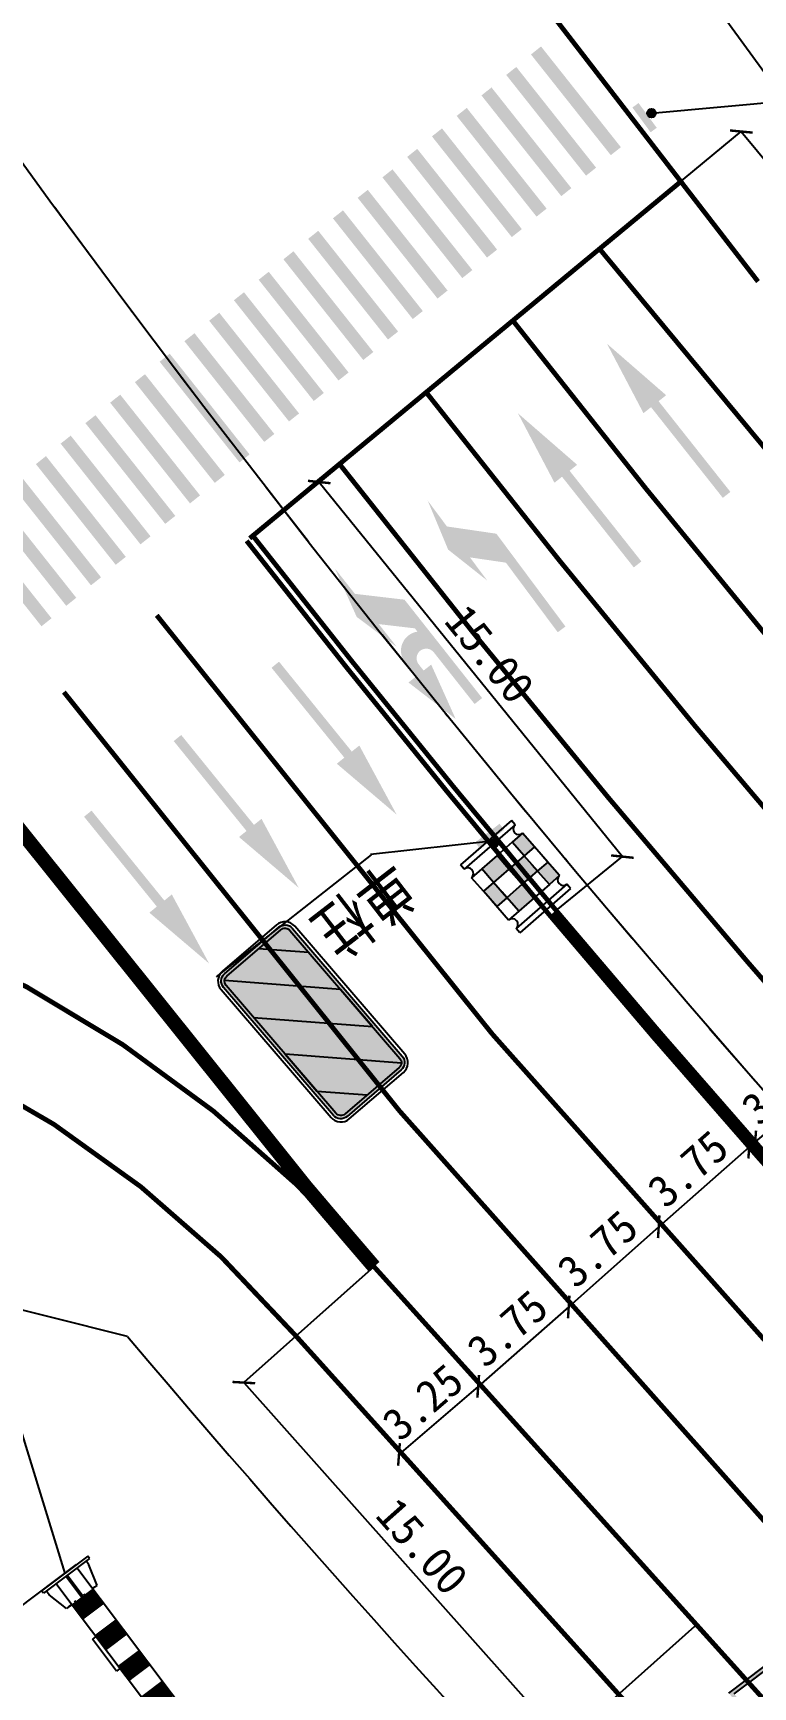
# Model space of a CAD drawing. Header units: millimetres. Extents: x 7233 to 195995, y 19522 to 226352.
# Drawn here: x 10263.9 to 10286.3, y 22365.1 to 22416.6 of the extents above; entities that cross this region are included whole.
import ezdxf

# ---------------------------------------------------------------- set-up
doc = ezdxf.new("R2010")
doc.units = ezdxf.units.MM
for name, pattern in [('ACAD_ISO10W100', [18, 12, -3, 0, -3]), ('JTSS01', [6, 2, -4]), ('JTSS02', [2, 1, -1])]:
    doc.linetypes.add(name, pattern=pattern)
for name, color, linetype in [('@-交通信号', 7, 'Continuous'), ('@-交通标志', 7, 'Continuous'), ('@-设计标注', 7, 'Continuous'), ('@-道路红线', 1, 'Continuous'), ('@-道路边线', 7, 'Continuous'), ('@-隔离栏', 7, 'Continuous'), ('AXIS', 2, 'Continuous'), ('交通标志', 7, 'Continuous')]:
    doc.layers.add(name, color=color, linetype=linetype)
doc.layers.add('@-道路标线', color=255, linetype='Continuous', lineweight=0)
doc.styles.add('--黑体', font='simhei.ttf')
doc.styles.add('黑体', font='simhei.ttf')
doc.linetypes.add('FENCELINE1', pattern='A,6.349999999999998,-2.54,[133,ltypeshp.shx,S=2.54,R=0,X=-2.54,Y=0],-2.54,25.4', length=36.83)
doc.dimstyles.new('标志标注', dxfattribs={"dimtxt": 1, "dimasz": 0.5, "dimexe": 0, "dimexo": 0, "dimgap": 0.25, "dimtad": 1, "dimzin": 0, "dimdsep": 46, "dimtxsty": '--黑体', "dimblk": 'ARCHTICK', "dimcen": 0.09, "dimadec": 0, "dimazin": 0, "dimtfac": 1, "dimtix": 1, "dimtmove": 2, "dimatfit": 0, "dimfxl": 1, "dimtolj": 1, "dimtzin": 0, "dimarcsym": 0})

# ---------------------------------------------------------------- blocks, each defined once
blk = doc.blocks.new('*U3')
at = {"layer": '@-道路边线'}
h = blk.add_hatch(color=256, dxfattribs=at)
h.dxf.hatch_style = 1
h.paths.add_polyline_path([(0.8876217063006351, 0.01472492572509015), (0.9722690340110915, 4.013829179161655), (0.572358608667068, 4.022293911931115), (0.4877112809594142, 0.02318965849223151)])
blk = doc.blocks.new('*U4')
at = {"layer": '@-道路标线', "color": 0, "linetype": 'ByBlock', "lineweight": -2, "transparency": 16777216}
for p, rotation in [((10281.4832230919, 22412.43878282722, 3.54891667e-08), 39.60928251174018), ((10280.71281312855, 22411.80123401469, 3.54891667e-08), 39.60928251174019), ((10279.94240316519, 22411.16368520215, 3.54891667e-08), 39.60928251174019), ((10279.17199320184, 22410.52613638961, 3.54891667e-08), 39.60928251174018), ((10278.40158323849, 22409.88858757708, 3.54891667e-08), 39.60928251174018), ((10277.63117327513, 22409.25103876454, 3.54891667e-08), 39.60928251174019), ((10276.86076331178, 22408.613489952, 3.54891667e-08), 39.60928251174019), ((10276.09035334843, 22407.97594113947, 3.54891667e-08), 39.60928251174018), ((10275.31994338507, 22407.33839232693, 3.54891667e-08), 39.60928251174018), ((10274.54953342172, 22406.7008435144, 3.54891667e-08), 39.60928251174019), ((10273.77912345837, 22406.06329470186, 3.54891667e-08), 39.60928251174018), ((10273.00871349501, 22405.42574588933, 3.54891667e-08), 39.60928251174018), ((10272.23830353166, 22404.78819707679, 3.54891667e-08), 39.60928251174018), ((10271.46789356831, 22404.15064826425, 3.54891667e-08), 39.60928251174018), ((10270.69748360495, 22403.51309945172, 3.54891667e-08), 39.60928251174018), ((10269.9270736416, 22402.87555063918, 3.54891667e-08), 39.60928251174018), ((10269.15666367825, 22402.23800182664, 3.54891667e-08), 39.60928251174018), ((10268.38625371489, 22401.60045301411, 3.54891667e-08), 39.60928251174018), ((10267.61584375154, 22400.96290420157, 3.54891667e-08), 39.60928251174018), ((10266.84543378819, 22400.32535538904, 3.54891667e-08), 39.60928251174018), ((10266.07502382483, 22399.6878065765, 3.54891667e-08), 39.60928251174018), ((10265.30461386148, 22399.05025776397, 3.54891667e-08), 39.60928251174018), ((10264.53420389813, 22398.41270895143, 3.54891667e-08), 39.60928251174018), ((10263.76379393477, 22397.7751601389, 3.54891667e-08), 39.60928251174018)]:
    blk.add_blockref('*U3', p, dxfattribs=dict(at, rotation=rotation))
blk = doc.blocks.new('A$C348E0356')
at = {"layer": '交通标志', "lineweight": 15}
h = blk.add_hatch(color=1, dxfattribs=at)
h.paths.add_polyline_path([(3.003229652764275, 1.581825583154568), (2.699315253586973, 2.053429645515278), (2.345612207427619, 1.825493846656171), (2.649526606546714, 1.35388978429546)])
h.paths.add_polyline_path([(1.699794109328649, 2.827652479812969), (2.00370850827312, 2.356048417277634), (2.357411554490681, 2.58398421613674), (2.053497155546209, 3.055588278657522)])
h.paths.add_polyline_path([(2.00370850827312, 2.356048417277634), (1.473153939063194, 2.014144718996249), (1.815057638159487, 1.483590148374786), (2.345612207427619, 1.825493846656171), (2.212649657740256, 2.031820624353712)])
h.paths.add_polyline_path([(2.11897203727858, 1.011986086014075), (1.815057638159487, 1.483590148374786), (1.284503068891353, 1.141686450093402), (1.588417468068655, 0.6700823877326914)])
h.paths.add_polyline_path([(1.169239540060515, 2.485748781531583), (0.6386849708505907, 2.143845083250199), (0.9425993697950616, 1.672241020714864), (1.473153939063194, 2.014144718996249)])
h.paths.add_polyline_path([(0.9425993697950616, 1.672241020714864), (0.5888963236357087, 1.444305221855755), (0.9308000227320008, 0.9137506512342952), (1.284503068891353, 1.141686450093402), (1.151540519262198, 1.348013227790942)])
at = {"layer": '交通标志', "lineweight": 25}
for p, q in [((1.768577406415715, 3.497717086982446), (6.21755607426e-05, 2.358038092701462)), ((1.863550656125879, 3.350340817545656), (0.0950354252709076, 2.210661823264671)), ((1.863550656125879, 3.350340817545656), (1.768577406415715, 3.497717086982446)), ((1.699794109328649, 2.827652479812969), (1.169239540060515, 2.485748781531583)), ((2.053497155546209, 3.055588278657522), (1.699794109328649, 2.827652479812969)), ((2.00370850827312, 2.356048417277634), (1.699794109328649, 2.827652479812969)), ((2.357411554490681, 2.58398421613674), (2.00370850827312, 2.356048417277634)), ((2.357411554490681, 2.58398421613674), (2.053497155546209, 3.055588278657522)), ((2.699315253586973, 2.053429645515278), (2.357411554490681, 2.58398421613674)), ((0.0950354252709076, 2.210661823264671), (6.21755607426e-05, 2.358038092701462)), ((0.6386849708505907, 2.143845083250199), (0.2849819246330298, 1.91590928439109)), ((1.169239540060515, 2.485748781531583), (0.6386849708505907, 2.143845083250199)), ((0.9425993697950616, 1.672241020714864), (0.6386849708505907, 2.143845083250199)), ((1.473153939063194, 2.014144718996249), (1.169239540060515, 2.485748781531583)), ((2.00370850827312, 2.356048417277634), (1.473153939063194, 2.014144718996249)), ((2.345612207427619, 1.825493846656171), (2.00370850827312, 2.356048417277634)), ((3.003229652764275, 1.581825583154568), (2.566352703957818, 2.259756423212819)), ((0.5888963236357087, 1.444305221855755), (0.2849819246330298, 1.91590928439109)), ((0.9425993697950616, 1.672241020714864), (0.5888963236357087, 1.444305221855755)), ((1.473153939063194, 2.014144718996249), (0.9425993697950616, 1.672241020714864)), ((1.284503068891353, 1.141686450093402), (0.9425993697950616, 1.672241020714864)), ((1.815057638159487, 1.483590148374786), (1.473153939063194, 2.014144718996249)), ((2.11897203727858, 1.011986086014075), (1.68209508853033, 1.689916926072328)), ((2.345612207427619, 1.825493846656171), (1.815057638159487, 1.483590148374786)), ((2.649526606546714, 1.35388978429546), (2.212649657740256, 2.031820624353712)), ((2.699315253586973, 2.053429645515278), (2.345612207427619, 1.825493846656171)), ((3.003229652764275, 1.581825583154568), (2.649526606546714, 1.35388978429546)), ((0.9308000227320008, 0.9137506512342952), (0.5888963236357087, 1.444305221855755)), ((1.234714421851094, 0.442146588873584), (0.7978374730446376, 1.120077428931835)), ((1.284503068891353, 1.141686450093402), (0.9308000227320008, 0.9137506512342952)), ((1.588417468068655, 0.6700823877326914), (1.151540519262198, 1.348013227790942)), ((1.815057638159487, 1.483590148374786), (1.284503068891353, 1.141686450093402)), ((3.193176151951773, 1.287073044106364), (1.424660921038593, 0.1473940498253796)), ((3.288149401603732, 1.139696774669572), (1.519634170748758, 1.7780388589e-05)), ((2.649526606546714, 1.35388978429546), (2.11897203727858, 1.011986086014075)), ((3.288149401603732, 1.139696774669572), (3.193176151951773, 1.287073044106364)), ((1.588417468068655, 0.6700823877326914), (1.234714421851094, 0.442146588873584)), ((2.11897203727858, 1.011986086014075), (1.588417468068655, 0.6700823877326914)), ((1.519634170748758, 1.7780388589e-05), (1.424660921038593, 0.1473940498253796))]:
    blk.add_line(p, q, dxfattribs=at)
for centre, major_axis, ratio, start_param, end_param in [((1.958523905836044, 3.202964548094313), (0.0132628393479032, 0.1748249984116091), 0.9999999976595978, 0.648165981041317, 3.789758634631108), ((0.1900086749810725, 2.06328555382788), (-0.1748249984686601, 0.0132628393522313), 0.999999997006934, 2.218962305269292, 5.360554958859085), ((3.098202902416232, 1.434449313717776), (-0.1748249984686601, 0.0132628393522313), 0.999999997006934, -0.9226303483204992, 2.218962305269292), ((1.329687671561259, 0.2947703194367932), (0.0132628393608787, 0.1748249985826468), 0.9999999959073038, 3.789758633994535, 6.931351287584327)]:
    blk.add_ellipse(centre, major_axis=major_axis, ratio=ratio, start_param=start_param, end_param=end_param, dxfattribs=at)
blk = doc.blocks.new('A$C3C0A0687')
at = {"layer": '交通标志', "linetype": 'ByBlock', "lineweight": -3}
for points in [[(0.2649107784296911, 0.5038333508418873, 1), (-2.7183474567e-06, 0.5038333508418873, 1)], [(0.51630682812538, 0.9557776210713198), (0.2803620946360752, 0.9608847109484486), (0.259674049098976, 0.0051084273000015), (0.4956187825882809, 1.3374228729e-06)]]:
    blk.add_hatch(color=14, dxfattribs=at).paths.add_polyline_path(points)
at = {"layer": '交通标志', "color": 14}
blk.add_circle((0.1324540300411172, 0.5038333508418873), 0.1324567483885739, dxfattribs=at)
blk = doc.blocks.new('A$C59555438')
at = {"layer": '交通标志'}
h = blk.add_hatch(color=1, dxfattribs=at)
edge = h.paths.add_edge_path(flags=16)
edge.add_arc((0.3505040291111072, -0.2000641846525468), 0.2015999999999083, 105.28331680243821, 195.2833168024382, ccw=False)
edge.add_line((0.2973638451967417, -0.0055939276630852), (5.360870505988714, 1.378040152772654))
edge.add_arc((5.414010689903078, 1.183569895783192), 0.2015999999999011, 15.283316802438208, 105.28331680244241, ccw=False)
edge.add_line((5.608480946892087, 1.236710079697104), (6.193512939698848, -0.9042558261298836))
edge.add_arc((5.999042682709839, -0.957396010043567), 0.2015999999998938, -74.71668319756589, 15.283316802438208, ccw=False)
edge.add_line((6.052182866622387, -1.151866267033027), (0.9886762058304157, -2.535500347468768))
edge.add_arc((0.9355360219160502, -2.34103009047908), 0.2015999999999011, 195.2833168024382, 285.2833168024382, ccw=False)
edge.add_line((0.7410657649270433, -2.394170274392763), (0.1560337721202814, -0.2532043685657754))
edge = h.paths.add_edge_path()
edge.add_arc((0.3503419572534767, -0.1999667472398414), 0.302399999999848, 105.28331680243821, 195.2833168024382, ccw=False)
edge.add_line((0.2706316813819285, 0.0917386382445784), (5.334390413281653, 1.475441598648558))
edge.add_arc((5.414100689153202, 1.18373621316391), 0.302399999999848, 15.283316802436786, 105.28331680243821, ccw=False)
edge.add_line((5.705806074638529, 1.263446489034095), (6.290910140045524, -0.8777831715638058))
edge.add_arc((5.999204754560196, -0.9574934474339896), 0.302399999999848, -74.71668319756168, 15.283316802438208, ccw=False)
edge.add_line((6.078915030429924, -1.249198832918409), (1.015156298530199, -2.632901793322389))
edge.add_arc((0.9354460226604712, -2.341196407837741), 0.3023999999998553, 195.2833168024382, 285.2833168024382, ccw=False)
edge.add_line((0.6437406371751422, -2.420906683708153), (0.05863657176814741, -0.2796770231102528))
at = {"layer": '交通标志', "true_color": 0xffffff}
for points in [[(4.094864884389901, 1.032096394553322), (2.634389005716448, 0.6330124523843624), (0.8356233380946132, -2.516130106418776, 0.1988785713200205), (0.9886762059159082, -2.535500347433525), (2.254681827422053, -2.189556589226748)], [(5.953990501893696, -0.0277065441587435), (5.608480946977579, 1.236710079732119, 0.1989461638801886), (5.513923373892131, 1.358669911795209), (3.715157706097762, -1.79047264705725), (5.175633584771319, -1.391388704888339)], [(1.17391312721698, 0.2339285102629444), (0.2973638452822342, -0.0055939276273875, 0.4142135623730847), (0.1560337722057739, -0.2532043685307599), (0.3955562100963739, -1.12975365046673)]]:
    blk.add_hatch(color=7, dxfattribs=at).paths.add_polyline_path(points)
at = {"layer": '交通标志'}
for points in [[(2.254681827422053, -2.189556589226748), (3.715157706097762, -1.790472647057248), (5.513923373892131, 1.358669911795209, 0.19887857131623), (5.360870506072387, 1.378040152808353), (4.094864884389901, 1.032096394553322)], [(0.3955562100963739, -1.12975365046673), (0.7410657650125358, -2.394170274357747, 0.198946163876398), (0.8356233380946132, -2.516130106418776), (2.634389005716446, 0.6330124523843621), (1.17391312721698, 0.2339285102629444)], [(5.175633584771317, -1.391388704888339), (6.052182866707878, -1.151866266997557, 0.4142135623731015), (6.193512939784341, -0.904255826094868), (5.953990501893699, -0.0277065441587444)]]:
    blk.add_hatch(color=1, dxfattribs=at).paths.add_polyline_path(points)
at = {"layer": '交通标志', "color": 1}
for points in [[(0.5464096677369527, -2.447644689311118, 0.414213562373091), (1.041630549543697, -2.730304835463357), (6.10565303610565, -1.346529802489839, 0.414213562373091), (6.388313182256754, -0.8513089206835502), (5.803137044251343, 1.290184494685945, 0.414213562373091), (5.307916162444597, 1.572844640838184), (0.2438936758826458, 0.1890696078644396, 0.414213562373091), (-0.038766470268456, -0.3061512739420777), (0.5464096677369527, -2.447644689311118)], [(0.0586365718536399, -0.2796770230750099, -0.4142135623730951), (0.270631681467421, 0.09173863827959401), (5.334390413368963, 1.475441598683801, -0.414213562373091), (5.705806074722204, 1.263446489069564), (6.290910140131018, -0.87778317152879, -0.414213562373091), (6.078915030515418, -1.249198832883166), (1.015156298615693, -2.632901793286919, -0.414213562373091), (0.6437406372606347, -2.420906683673138), (0.0586365718536399, -0.2796770230750099)], [(0.1560337722057739, -0.2532043685307599, -0.4142135623730847), (0.2973638452822342, -0.0055939276273875), (5.360870506072387, 1.378040152808353, -0.4142135623731015), (5.608480946977579, 1.236710079732119), (6.193512939784341, -0.904255826094868, -0.4142135623731015), (6.052182866707878, -1.151866266997557), (0.9886762059159082, -2.535500347433525, -0.4142135623731015), (0.7410657650125358, -2.394170274357747), (0.1560337722057739, -0.2532043685307599)]]:
    blk.add_lwpolyline(points, format="xyb", dxfattribs=at)
for points in [[(2.254681827422245, -2.189556589226413), (4.094864884389608, 1.032096394552809)], [(5.513923373891883, 1.358669911794777), (3.71515770609767, -1.790472647057413)], [(2.634389005716001, 0.6330124523835821), (0.8356233380945923, -2.516130106418812)], [(1.173913127217019, 0.2339285102630129), (0.3955562100964016, -1.129753650466682)], [(5.175633584771276, -1.391388704888413), (5.953990501893713, -0.0277065441587183)]]:
    blk.add_lwpolyline(points, dxfattribs=at)
at = {"layer": '交通标志', "color": 7}
for points in [[(4.094864884389608, 1.032096394552809), (2.634389005716001, 0.6330124523835821)], [(3.71515770609767, -1.790472647057413), (5.175633584771276, -1.391388704888413)]]:
    blk.add_lwpolyline(points, dxfattribs=at)
at = {"layer": '交通标志', "color": 1, "lineweight": 0}
for centre, radius, start, end in [((0.3503419573371502, -0.1999667472043711), 0.302399999999848, 105.2833168024516, 195.2833168019546), ((5.999204754645687, -0.9574934473989742), 0.3023999999998538, 285.2833168024517, 15.28331680195462), ((0.935446022745964, -2.341196407802725), 0.3023999999998538, 195.2833168019546, 285.2833168024517)]:
    blk.add_arc(centre, radius, start, end, dxfattribs=at)
blk = doc.blocks.new('A$C00990124')
at = {"layer": '@-交通标志'}
blk.add_line((4.03863356891088, 8.375682107638568), (7.842989163240419, 9.514135432895273), dxfattribs=at)
at = {"layer": '@-交通标志', "color": 0, "lineweight": -3}
blk.add_line((4.058251671376638, 8.35589451668784), (-1.7789425328e-06, 3.746898548211901), dxfattribs=at)
at = {"layer": '@-交通标志', "lineweight": 0, "ltscale": 0.5, "rotation": 18.7745132221656}
blk.add_blockref('A$C348E0356', (7.610208364087156, 6.313692850992083), dxfattribs=at)
at = {"layer": '@-交通标志', "rotation": 139.089048828602}
blk.add_blockref('A$C3C0A0687', (8.190717954887077, 9.704387176316233), dxfattribs=at)
at = {"layer": '@-交通标志', "color": 0, "lineweight": -3, "rotation": 305.8141268137496}
blk.add_blockref('A$C59555438', (1.830900762579403, 5.826271494384855), dxfattribs=at)
at = {"layer": '@-交通标志', "color": 0, "lineweight": -3, "style": '黑体', "width": 0.8}
blk.add_text('单柱', height=1.5, rotation=228.1137237925515, dxfattribs=at).set_placement((4.715823206817731, 8.34912640415132))
blk = doc.blocks.new('_ArchTick')
at = {"color": 0, "linetype": 'ByBlock', "const_width": 0.15}
blk.add_lwpolyline([(-0.5, -0.5), (0.5, 0.5)], dxfattribs=at)
blk = doc.blocks.new('*D23')
at = {"layer": '@-设计标注', "color": 0, "lineweight": -2, "ltscale": 1.5, "transparency": 16777216}
for p, q in [((10270.70297771406, 22400.92162564916), (10272.76897500417, 22402.59375100997)), ((10272.76897500417, 22402.59375100997), (10282.2063196775, 22390.93342399275)), ((10280.1403223874, 22389.26129863194), (10282.2063196775, 22390.93342399275))]:
    blk.add_line(p, q, dxfattribs=at)
at = {"layer": 'Defpoints', "color": 0, "ltscale": 1.5, "transparency": 16777216}
for p in [(10270.70297771406, 22400.92162564916, 3.54891667e-08), (10282.2063196775, 22390.93342399275), (10280.1403223874, 22389.26129863194, 3.54891667e-08)]:
    blk.add_point(p, dxfattribs=at)
at = {"layer": '@-设计标注', "color": 0, "lineweight": -2, "ltscale": 1.5, "transparency": 16777216, "xscale": 0.5, "yscale": 0.5, "zscale": 0.5}
for p, rotation in [((10272.76897500417, 22402.59375100997), 128.9851526470968), ((10282.2063196775, 22390.93342399275), 308.9851526470969)]:
    blk.add_blockref('_ArchTick', p, dxfattribs=dict(at, rotation=rotation))
at = {"layer": '@-设计标注', "color": 0, "ltscale": 1.5, "transparency": 16777216, "insert": (10278.07499600622, 22397.23896111571), "char_height": 1, "attachment_point": 5, "rotation": 308.9851526470968, "style": '--黑体'}
blk.add_mtext('\\A1;15.00', dxfattribs=at)
blk = doc.blocks.new('*D31')
at = {"layer": '@-设计标注', "color": 0, "lineweight": -2, "ltscale": 1.5, "transparency": 16777216}
for p, q in [((10288.99795668299, 22384.33000500879), (10286.33789216766, 22382.0547968321)), ((10288.99008219027, 22384.33921148882), (10288.99795668299, 22384.33000500879)), ((10286.33001767495, 22382.06400331213), (10286.33789216766, 22382.0547968321))]:
    blk.add_line(p, q, dxfattribs=at)
at = {"layer": 'Defpoints', "color": 0, "ltscale": 1.5, "transparency": 16777216}
for p in [(10288.99008219027, 22384.33921148882), (10286.33001767495, 22382.06400331213), (10286.33789216766, 22382.0547968321)]:
    blk.add_point(p, dxfattribs=at)
at = {"layer": '@-设计标注', "color": 0, "lineweight": -2, "ltscale": 1.5, "transparency": 16777216, "xscale": 0.5, "yscale": 0.5, "zscale": 0.5}
for p, rotation in [((10288.99795668299, 22384.33000500879), 40.5410549692643), ((10286.33789216766, 22382.0547968321), 220.5410549692643)]:
    blk.add_blockref('_ArchTick', p, dxfattribs=dict(at, rotation=rotation))
at = {"layer": '@-设计标注', "color": 0, "ltscale": 1.5, "transparency": 16777216, "insert": (10287.17677822104, 22383.76662555766), "char_height": 1, "attachment_point": 5, "rotation": 40.54105496926434, "style": '--黑体'}
blk.add_mtext('\\A1;3.50', dxfattribs=at)
blk = doc.blocks.new('*D32')
at = {"layer": '@-设计标注', "color": 0, "lineweight": -2, "ltscale": 1.5, "transparency": 16777216}
blk.add_line((10286.15038116265, 22381.88971157465), (10283.33574359626, 22379.41174560034), dxfattribs=at)
at = {"layer": 'Defpoints', "color": 0, "ltscale": 1.5, "transparency": 16777216}
for p in [(10286.15038116265, 22381.88971157465, 3.54891667e-08), (10283.33574359626, 22379.41174560034, 3.54891667e-08), (10283.33574359626, 22379.41174560034)]:
    blk.add_point(p, dxfattribs=at)
at = {"layer": '@-设计标注', "color": 0, "lineweight": -2, "ltscale": 1.5, "transparency": 16777216, "xscale": 0.5, "yscale": 0.5, "zscale": 0.5}
for p, rotation in [((10286.15038116265, 22381.88971157465), 41.36022126748998), ((10283.33574359626, 22379.41174560034), 221.36022126749)]:
    blk.add_blockref('_ArchTick', p, dxfattribs=dict(at, rotation=rotation))
at = {"layer": '@-设计标注', "color": 0, "ltscale": 1.5, "transparency": 16777216, "insert": (10284.24746918459, 22381.21365610077), "char_height": 1, "attachment_point": 5, "rotation": 41.360221267489976, "style": '--黑体'}
blk.add_mtext('\\A1;3.75', dxfattribs=at)
blk = doc.blocks.new('*D33')
at = {"layer": '@-设计标注', "color": 0, "lineweight": -2, "ltscale": 1.5, "transparency": 16777216}
blk.add_line((10283.33574359626, 22379.41174560034), (10280.53483138043, 22376.91819024645), dxfattribs=at)
at = {"layer": 'Defpoints', "color": 0, "ltscale": 1.5, "transparency": 16777216}
for p in [(10283.33574359626, 22379.41174560034), (10280.53483138043, 22376.91819024645, 3.54891667e-08), (10280.53483138043, 22376.91819024645)]:
    blk.add_point(p, dxfattribs=at)
at = {"layer": '@-设计标注', "color": 0, "lineweight": -2, "ltscale": 1.5, "transparency": 16777216, "xscale": 0.5, "yscale": 0.5, "zscale": 0.5}
for p, rotation in [((10283.33574359626, 22379.41174560034), 41.67756805214562), ((10280.53483138043, 22376.91819024645), 221.6775680521457)]:
    blk.add_blockref('_ArchTick', p, dxfattribs=dict(at, rotation=rotation))
at = {"layer": '@-设计标注', "color": 0, "ltscale": 1.5, "transparency": 16777216, "insert": (10281.43658399857, 22378.72514185112), "char_height": 1, "attachment_point": 5, "rotation": 41.67756805214566, "style": '--黑体'}
blk.add_mtext('\\A1;3.75', dxfattribs=at)
blk = doc.blocks.new('*D34')
at = {"layer": '@-设计标注', "color": 0, "lineweight": -2, "ltscale": 1.5, "transparency": 16777216}
blk.add_line((10280.53483138042, 22376.91819024646), (10277.71731001155, 22374.44349958762), dxfattribs=at)
at = {"layer": 'Defpoints', "color": 0, "ltscale": 1.5, "transparency": 16777216}
for p in [(10280.53483138043, 22376.91819024646), (10277.71731001155, 22374.44349958762, 3.54891667e-08), (10277.71731001155, 22374.44349958762)]:
    blk.add_point(p, dxfattribs=at)
at = {"layer": '@-设计标注', "color": 0, "lineweight": -2, "ltscale": 1.5, "transparency": 16777216, "xscale": 0.5, "yscale": 0.5, "zscale": 0.5}
for p, rotation in [((10280.53483138042, 22376.91819024646), 41.29354514663609), ((10277.71731001155, 22374.44349958762), 221.2935451466361)]:
    blk.add_blockref('_ArchTick', p, dxfattribs=dict(at, rotation=rotation))
at = {"layer": '@-设计标注', "color": 0, "ltscale": 1.5, "transparency": 16777216, "insert": (10278.63113292534, 22376.24434877966), "char_height": 1, "attachment_point": 5, "rotation": 41.29354514663609, "style": '--黑体'}
blk.add_mtext('\\A1;3.75', dxfattribs=at)
blk = doc.blocks.new('*D35')
at = {"layer": '@-设计标注', "color": 0, "lineweight": -2, "ltscale": 1.5, "transparency": 16777216}
blk.add_line((10277.71731001155, 22374.44349958762), (10275.25240224055, 22372.32495677725), dxfattribs=at)
at = {"layer": 'Defpoints', "color": 0, "ltscale": 1.5, "transparency": 16777216}
for p in [(10277.71731001155, 22374.44349958762), (10275.25240224055, 22372.32495677725, 3.54891667e-08), (10275.25240224055, 22372.32495677725)]:
    blk.add_point(p, dxfattribs=at)
at = {"layer": '@-设计标注', "color": 0, "lineweight": -2, "ltscale": 1.5, "transparency": 16777216, "xscale": 0.5, "yscale": 0.5, "zscale": 0.5}
for p, rotation in [((10277.71731001155, 22374.44349958762), 40.67845168487301), ((10275.25240224055, 22372.32495677725), 220.678451684873)]:
    blk.add_blockref('_ArchTick', p, dxfattribs=dict(at, rotation=rotation))
at = {"layer": '@-设计标注', "color": 0, "ltscale": 1.5, "transparency": 16777216, "insert": (10275.99599620227, 22373.95301282966), "char_height": 1, "attachment_point": 5, "rotation": 40.67845168487298, "style": '--黑体'}
blk.add_mtext('\\A1;3.25', dxfattribs=at)
blk = doc.blocks.new('*D58')
at = {"layer": '@-设计标注', "color": 0, "lineweight": -2, "ltscale": 1.5, "transparency": 16777216}
for p, q in [((10283.85803052784, 22411.80802211237), (10285.90661649164, 22413.50331891631)), ((10285.90661649164, 22413.50331891631), (10305.03308086771, 22390.3910200157)), ((10302.98449490391, 22388.69572321176), (10305.03308086771, 22390.3910200157))]:
    blk.add_line(p, q, dxfattribs=at)
at = {"layer": 'Defpoints', "color": 0, "ltscale": 1.5, "transparency": 16777216}
for p in [(10283.85803052784, 22411.80802211237, 3.54891667e-08), (10305.03308086771, 22390.3910200157), (10302.98449490391, 22388.69572321176, 3.54891667e-08)]:
    blk.add_point(p, dxfattribs=at)
at = {"layer": '@-设计标注', "color": 0, "lineweight": -2, "ltscale": 1.5, "transparency": 16777216, "xscale": 0.5, "yscale": 0.5, "zscale": 0.5}
for p, rotation in [((10285.90661649164, 22413.50331891631), 129.6092825117406), ((10305.03308086771, 22390.3910200157), 309.6092825117407)]:
    blk.add_blockref('_ArchTick', p, dxfattribs=dict(at, rotation=rotation))
at = {"layer": '@-设计标注', "color": 0, "ltscale": 1.5, "transparency": 16777216, "insert": (10296.05198429805, 22402.42891281031), "char_height": 1, "attachment_point": 5, "rotation": 309.6092825117407, "style": '--黑体'}
blk.add_mtext('\\A1;30.00', dxfattribs=at)
blk = doc.blocks.new('A$C4D5C2BD2')
at = {"layer": '@-交通信号', "linetype": 'ByBlock', "lineweight": -3}
h = blk.add_hatch(color=14, dxfattribs=at)
edge = h.paths.add_edge_path()
edge.add_line((0.981396496295929, 0.3103656233288348), (0.9047607928514481, 0.5335762156173587))
edge.add_line((0.9047607928514481, 0.5335762188769877), (0.000568583607673645, 0.2231366215273738))
edge.add_line((0.0005685761570930481, 0.2231366285122931), (0.07720427960157394, -7.396377623081207e-05))
edge.add_line((0.07720427960157394, -7.396703585982323e-05), (0.9813964888453484, 0.3103656303137541))
blk.add_hatch(color=14, dxfattribs=at).paths.add_polyline_path([(0.5572020175083134, 0.5146595514379442, 1), (0.2922885207311656, 0.5146595514379442, 1)])
at = {"layer": '@-交通信号', "color": 14}
blk.add_circle((0.4247452691197395, 0.5146595514379442, 363.6511633631799), 0.1324567483885739, dxfattribs=at)
blk = doc.blocks.new('*D73')
at = {"layer": '@-设计标注', "color": 0, "lineweight": -2, "ltscale": 1.5, "transparency": 16777216}
for p, q in [((10274.4744491765, 22378.17045227698), (10270.42298008574, 22374.56176602784)), ((10270.42298008574, 22374.56176602784), (10280.39983083437, 22363.36076387895)), ((10284.45129992513, 22366.96945012809), (10280.39983083437, 22363.36076387895))]:
    blk.add_line(p, q, dxfattribs=at)
at = {"layer": 'Defpoints', "color": 0, "ltscale": 1.5, "transparency": 16777216}
for p in [(10274.4744491765, 22378.17045227698, 3.54891667e-08), (10284.45129992513, 22366.96945012809, 3.54891667e-08), (10280.39983083437, 22363.36076387895)]:
    blk.add_point(p, dxfattribs=at)
at = {"layer": '@-设计标注', "color": 0, "lineweight": -2, "ltscale": 1.5, "transparency": 16777216, "xscale": 0.5, "yscale": 0.5, "zscale": 0.5}
for p, rotation in [((10270.42298008574, 22374.56176602784), 131.6917917145427), ((10280.39983083437, 22363.36076387895), 311.6917917145427)]:
    blk.add_blockref('_ArchTick', p, dxfattribs=dict(at, rotation=rotation))
at = {"layer": '@-设计标注', "color": 0, "ltscale": 1.5, "transparency": 16777216, "insert": (10275.97565069939, 22369.46384413905), "char_height": 1, "attachment_point": 5, "rotation": 311.69179171454266, "style": '--黑体'}
blk.add_mtext('\\A1;15.00', dxfattribs=at)
blk = doc.blocks.new('A$C6DDB773E')
at = {"layer": '@-交通信号'}
h = blk.add_hatch(color=256, dxfattribs=at)
h.paths.add_polyline_path([(5706.744766512478, 6841.9090353769), (5706.744766512478, 6260.702657753211), (5706.744766512478, 5718.833862118991), (5706.744766512478, 5137.6274844953), (5035.863757084939, 5137.6274844953), (5035.863757084939, 5718.833862118991), (5035.863757084939, 6260.702657753211), (5035.863757084939, 6841.9090353769)])
h.paths.add_polyline_path([(5667.407184523006, 6802.571453387425), (5667.407184523006, 6260.702657753211), (5667.407184523006, 5718.833862118991), (5667.407184523006, 5176.965066484771), (5075.201339074411, 5176.965066484771), (5075.201339074411, 5718.833862118991), (5075.201339074411, 6260.702657753211), (5075.201339074411, 6802.571453387425)], flags=16)
for p, q in [((10600.71278454468, 6368.800799393647), (10600.71278454468, 29.91589540126734)), ((10328.47718454461, 5746.10387517375), (10328.47718454461, 29.91589540126734)), ((5667.407184523006, 5176.965066484771), (5075.201339074411, 5176.965066484771)), ((5706.744766512478, 5137.6274844953), (5035.863757084939, 5137.6274844953)), ((10599.7137376485, 1132.418303925427), (10645.30215692875, 1132.418303925427)), ((10645.30215692875, 1132.418303925427), (10645.30215692875, 716.9183039256022)), ((10545.8667845446, 797.7598911827953), (10328.47718454461, 797.7598911827953)), ((10545.20075328048, 798.053402403806), (10329.47623144078, 798.053402403806)), ((10599.7137376485, 798.053402403806), (10329.47623144078, 798.053402403806)), ((10599.7137376485, 716.9183039256022), (10645.30215692875, 716.9183039256022)), ((10269.1148768813, 302.4808172408957), (10209.64616666169, 79.47315391758457)), ((10301.05603144079, 302.4808172408957), (10269.1148768813, 302.4808172408957)), ((10328.47718454461, 299.1598911830515), (10296.34090392658, 299.1598911830515)), ((10329.47623144078, 302.4808172408957), (10297.53507688129, 302.4808172408957)), ((10306.5387845448, 299.1598911830515), (10326.48278454476, 299.1598911830515)), ((10428.19718454464, 299.1598911830515), (10444.15238454472, 299.1598911830515)), ((10428.24562318215, 302.4808172408957), (10444.1039459072, 302.4808172408957)), ((10456.66582318191, 302.4808172408957), (10472.5241459072, 302.4808172408957)), ((10456.66582318191, 302.4808172408957), (10456.66582318191, 29.91589540126734)), ((10472.5241459072, 302.4808172408957), (10472.5241459072, 29.91589540126734)), ((10545.8667845446, 299.1598911830515), (10565.81078454456, 299.1598911830515)), ((10599.7137376485, 302.4808172408957), (10639.95919563615, 302.4808172408375)), ((10600.71278454468, 299.1598911830515), (10641.2040989424, 299.1598911829641)), ((10628.1339376485, 302.4808172408957), (10668.37939563614, 302.4808172408375)), ((10668.37939563614, 302.4808172408957), (10727.84810585575, 79.47315391758457)), ((10165.4349845447, 29.91589540126734), (10165.4349845447, -0.0001088168646675)), ((10165.4349845447, 29.91589540126734), (10763.75498454459, 29.91589540126734)), ((10209.64616666169, 79.47315391758457), (10209.64616666169, 29.91589540126734)), ((10727.84810585575, 79.47315391758457), (10727.84810585575, 29.91589540126734)), ((10763.75498454459, 29.91589540126734), (10763.75498454459, -0.0001088168646675)), ((10165.4349845447, -0.0001088168646675), (10763.75498454459, -0.0001088168937713))]:
    blk.add_line(p, q, dxfattribs=at)
at = {"layer": '@-交通信号', "const_width": 199.4399999999202}
for points in [[(10600.71278454468, 1595.519891182514), (10328.47718454461, 1595.519891182514)], [(10600.71278454468, 1196.639891182712), (10328.47718454461, 1196.639891182712)], [(10600.71278454468, 797.7598911828245), (10328.47718454461, 797.7598911828245)], [(10600.71278454468, 398.8798911830236), (10328.47718454461, 398.8798911830236)]]:
    blk.add_lwpolyline(points, dxfattribs=at)

msp = doc.modelspace()

# ---------------------------------------------------------------- hatches: boundary and pattern name
at = {"layer": '@-道路标线', "linetype": 'Continuous'}
for points in [[(10285.44901852962, 22402.19361412003), (10285.56663808932, 22402.28670353103), (10283.33249201286, 22405.10957285079), (10283.56773111786, 22405.29575169982), (10281.72544172319, 22406.89839633094), (10282.86201378747, 22404.73721517402), (10283.09725289683, 22404.92339401837), (10285.33139897454, 22402.10052470109)], [(10282.67847826804, 22400.02840890181), (10282.79609782773, 22400.12149831282), (10280.56195175128, 22402.94436763258), (10280.79719085627, 22403.13054648161), (10278.95490146161, 22404.73319111272), (10280.09147352588, 22402.5720099558), (10280.32671263525, 22402.75818880015), (10282.56085871295, 22399.93531948287)], [(10277.72274563091, 22395.77647471588), (10277.84049955304, 22395.86939410889), (10275.42459511143, 22398.93099591182), (10273.87965744609, 22399.11311567969), (10273.26019476607, 22399.89814178666), (10273.93732459931, 22398.39431495837), (10275.18052906984, 22397.4645608654), (10274.62301266684, 22398.17108434586), (10275.74660368182, 22398.03863362695), (10275.82737217434, 22397.93627818387, 0.577350269189626), (10275.44273093068, 22396.97085024171), (10275.78343540159, 22396.53908588607), (10275.54792757176, 22396.35324707353), (10277.0162221387, 22395.21895829856), (10276.25445106996, 22396.9107634887), (10276.01894323862, 22396.72492468442), (10275.86407756913, 22396.92118121017, -1), (10276.33509322778, 22397.29285882436), (10277.6049917296, 22395.68355529379)], [(10271.40231933244, 22396.90669176537), (10271.28573296912, 22396.81231158126), (10273.55085759872, 22394.01423897681), (10273.31768488676, 22393.82547858174), (10275.17752706089, 22392.24323741344), (10274.01720303825, 22394.39175974583), (10273.78403032188, 22394.2029993554), (10271.51890569107, 22397.00107195735)], [(10268.35781956703, 22394.62487960795), (10268.24123320371, 22394.53049942384), (10270.5063578333, 22391.73242681938), (10270.27318512135, 22391.54366642431), (10272.13302729548, 22389.96142525601), (10270.97270327284, 22392.10994758841), (10270.73953055647, 22391.92118719797), (10268.47440592565, 22394.71925979993)], [(10265.56709281569, 22392.27064738629), (10265.45050645237, 22392.17626720219), (10267.71563108197, 22389.37819459773), (10267.48245837001, 22389.18943420266), (10269.34230054414, 22387.60719303436), (10268.1819765215, 22389.75571536676), (10267.94880380513, 22389.56695497632), (10265.68367917432, 22392.36502757828)]]:
    msp.add_hatch(color=7, dxfattribs=at).paths.add_polyline_path(points)
at = {"layer": '@-道路标线', "linetype": 'Continuous', "extrusion": (1.199134166000863e-16, 7.497181149801663e-17, -1)}
msp.add_hatch(color=7, dxfattribs=at).paths.add_polyline_path([(-10280.31296518147, 22398.00722728621), (-10280.1926358127, 22397.91766812401), (-10278.58057116869, 22400.08359694269), (-10277.46116570353, 22400.24770484128), (-10277.99852058919, 22399.52572856915), (-10276.78205077399, 22400.49019796805), (-10276.14763155066, 22402.01253572784), (-10276.74469252659, 22401.21033987332), (-10278.28387504818, 22400.98469150347), (-10280.43329456513, 22398.09678642384)])

# ---------------------------------------------------------------- linework, layer by layer
at = {"layer": '@-交通信号', "linetype": 'Continuous', "lineweight": -3}
msp.add_line((10283.11233415339, 22414.07267558191), (10291.94724824093, 22414.88279267149), dxfattribs=at)
at = {"layer": '@-交通信号', "linetype": 'Continuous'}
msp.add_line((10255.21084573122, 22399.99006316564), (10264.84771765344, 22368.62272857366), dxfattribs=at)
at = {"layer": '@-交通信号'}
msp.add_line((10265.20887461625, 22368.89471827747), (10254.32193252194, 22360.73749174604), dxfattribs=at)
at = {"layer": '@-道路标线', "color": 7, "linetype": 'Continuous', "const_width": 0.15, "elevation": 3.54891667e-08, "flags": 128}
for points in [[(10267.4516164275, 22434.86545991804, 0.02050105828602319), (10286.42677678177, 22408.83292085216)], [(10281.49347205693, 22409.85124388128, 0.04703742160128941), (10332.47786799017, 22355.6809338309), (10397.16063708114, 22293.04815720979)], [(10278.79581722707, 22407.61881346732, 0.01251202399076667), (10291.47309982772, 22392.14527766812, 0.01251202399076667)], [(10276.09818358854, 22405.38640059013, 0.01240131074513929), (10288.77393586295, 22389.91595010741, 0.01240131074513929)], [(10273.40057059381, 22403.15400479662, 0.01229706007207518), (10286.07961944069, 22387.68101516502, 0.01229706007207518)], [(10274.4744491765, 22378.17045227699, 0.1609433011749761), (10253.90512621073, 22390.5408757503, 0.1609433011749761)], [(10272.01019072048, 22376.05150672272, 0.3194373454941803), (10232.61436667003, 22385.78482997519)], [(10325.68037282214, 22326.77256651132), (10315.24038239586, 22336.88268333068, -0.03443432153413421), (10274.4744491765, 22378.17045227698, -0.03443432153413421)], [(10323.41945647283, 22324.4378808234), (10313.03357266157, 22334.49560064082, -0.03438979311405204), (10272.01019072048, 22376.05150672272)]]:
    msp.add_lwpolyline(points, format="xyb", dxfattribs=at)
msp.add_lwpolyline([(10270.60552376732, 22400.84097813552), (10283.99845672633, 22411.92423109246)], dxfattribs=at)
at = {"layer": '@-道路标线', "color": 30, "linetype": 'Continuous', "ltscale": 0.08, "const_width": 0.15, "elevation": 3.54891667e-08, "flags": 128}
for points in [[(10270.51029326447, 22400.76217062147, 0.009137630291031505), (10279.94890309974, 22389.10049236243, 0.009137630291031505)], [(10280.14090434248, 22389.26060589043, 0.009143995683182008), (10290.00037136386, 22377.95077839206)]]:
    msp.add_lwpolyline(points, format="xyb", dxfattribs=at)
at = {"layer": '@-道路标线', "color": 30, "linetype": 'JTSS01', "const_width": 0.15, "elevation": 3.54891667e-08, "flags": 128}
msp.add_lwpolyline([(10270.70297771406, 22400.92162564916, 0.009142625564847167), (10280.14090434248, 22389.26060589043, 0.009142625564847167)], format="xyb", dxfattribs=at)
at = {"layer": '@-道路标线', "color": 7, "linetype": 'JTSS01', "const_width": 0.15, "elevation": 3.54891667e-08, "flags": 128}
for points in [[(10330.89787208978, 22332.16030271423), (10320.33221855335, 22342.39211205166, -0.03640659338131601), (10278.15494594984, 22385.41121109008), (10267.7116243103, 22398.4461464872)], [(10328.28912245596, 22329.46643461278), (10317.78644147345, 22339.63726114748, -0.03638455792509046), (10275.26028034041, 22383.02667439329), (10264.82222388942, 22396.05503799315)], [(10286.07961944069, 22387.68101516502, 0.006147176887999859), (10292.69943713105, 22380.18437641997)]]:
    msp.add_lwpolyline(points, format="xyb", dxfattribs=at)
at = {"layer": '@-道路标线', "color": 7, "linetype": 'JTSS02', "ltscale": 1.5, "const_width": 0.4499999999999999, "elevation": 3.54891667e-08, "flags": 128}
msp.add_lwpolyline([(10274.4744491765, 22378.17045227698, -0.001926083916295011), (10272.36547189498, 22380.64231597866), (10261.89565030921, 22393.71032754629)], format="xyb", dxfattribs=at)
at = {"layer": '@-道路标线', "color": 30, "linetype": 'Continuous', "ltscale": 0.08, "elevation": 3.54891667e-08, "flags": 128}
msp.add_lwpolyline([(10279.94890309974, 22389.10049236243, 0.15, 0.15, 0.009137847966185123), (10289.80758267111, 22377.7912370985, 0.15, 0.15, 0), (10300.96603066576, 22365.93494225691, 0, 0, 0)], format="xyseb", dxfattribs=at)
at = {"layer": '@-道路红线', "ltscale": 1.5, "elevation": 3.54891667e-08}
msp.add_lwpolyline([(10270.77790403058, 22437.08712838601), (10289.55993298185, 22411.31955154969)], dxfattribs=at)
at = {"layer": '@-道路红线', "elevation": 3.54891667e-08}
for points in [[(10266.80332055085, 22375.99184147656), (10237.40609751774, 22383.37675064768)], [(10266.80332055085, 22375.99184147656), (10237.40609751773, 22383.37675064769)]]:
    msp.add_lwpolyline(points, dxfattribs=at)
for points in [[(10266.80332055085, 22375.99184147654, 0.0362900932795394), (10310.31721578033, 22331.55792712352, 0.0362900932795394)], [(10266.80332055086, 22375.99184147656, 0.0362900932795394), (10310.31721578033, 22331.55792712354, 0.0362900932795394)]]:
    msp.add_lwpolyline(points, format="xyb", dxfattribs=at)
at = {"layer": '@-隔离栏', "color": 4, "linetype": 'FENCELINE1', "ltscale": 0.1, "const_width": 0.2999999999999997, "elevation": 3.54891667e-08, "flags": 128}
msp.add_lwpolyline([(10280.04461274357, 22389.18089549718, 0.009137092817348385), (10289.8994588746, 22377.87600324737), (10301.05705726548, 22366.02061114358)], format="xyb", dxfattribs=at)
at = {"layer": 'AXIS', "color": 5, "linetype": 'ACAD_ISO10W100', "ltscale": 0.6}
for centre, radius, start, end in [((10594.25937343062, 22653.14438689586, 3.54891667e-08), 408.9999999999966, 192.6662331165569, 228.6211008724932), ((10594.25937343065, 22653.14438689586, 3.54891667e-08), 409.0000000000257, 199.4804699455849, 228.6211008724932), ((10923.90331234763, 22916.86141581048, 3.54891667e-08), 843.7688086865886, 218.321667203683, 219.6751693320239)]:
    msp.add_arc(centre, radius, start, end, dxfattribs=at)

# ---------------------------------------------------------------- block references
at = {"layer": '@-交通信号', "linetype": 'Continuous', "ltscale": 2, "rotation": 287.4039302396903}
msp.add_blockref('A$C4D5C2BD2', (10282.49419184932, 22414.32403804464, -363.6511633631799), dxfattribs=at)
at = {"layer": '@-交通信号', "xscale": 0.002999999495173899, "yscale": 0.003000000170603999, "zscale": 0.0030000000000427, "rotation": 216.9832438959461}
msp.add_blockref('A$C6DDB773E', (10289.92542933237, 22387.50864340375), dxfattribs=at)
at = {"layer": '@-道路标线'}
msp.add_blockref('*U4', (0, 0), dxfattribs=at)
at = {"layer": '@-道路边线', "color": 7, "ltscale": 0.5, "rotation": 349.5727503741788}
msp.add_blockref('A$C00990124', (10268.88026506126, 22383.50784281702, 3.54891667e-08), dxfattribs=at)

# ---------------------------------------------------------------- dimensions: what is measured, and where the dimension line sits
at = {"layer": '@-设计标注', "ltscale": 1.5}
for p1, p2, distance, picture, middle in [((10283.85803052784, 22411.80802211236, 3.54891667e-08), (10302.98449490391, 22388.69572321176, 3.54891667e-08), 2.6590855015448525, '*D58', (10296.05198429805, 22402.42891281031)), ((10270.70297771406, 22400.92162564916, 3.54891667e-08), (10280.1403223874, 22389.26129863194, 3.54891667e-08), 2.657884125569958, '*D23', (10278.07499600622, 22397.23896111571)), ((10288.99008219027, 22384.33921148882), (10286.33001767495, 22382.06400331214), 0.01211473937666397, '*D31', (10287.17677822104, 22383.76662555766)), ((10286.15038116265, 22381.88971157465, 3.54891667e-08), (10283.33574359625, 22379.41174560034, 3.54891667e-08), 7.211771920378113e-12, '*D32', (10284.24746918459, 22381.21365610077)), ((10283.33574359626, 22379.41174560034), (10280.53483138043, 22376.91819024645, 3.54891667e-08), 0, '*D33', (10281.43658399857, 22378.72514185112)), ((10274.4744491765, 22378.17045227698, 3.54891667e-08), (10284.45129992513, 22366.96945012809, 3.54891667e-08), -5.425589206537686, '*D73', (10275.97565069939, 22369.46384413905)), ((10280.53483138043, 22376.91819024645), (10277.71731001156, 22374.44349958762, 3.54891667e-08), -6.001713262338225e-12, '*D34', (10278.63113292534, 22376.24434877966)), ((10277.71731001155, 22374.44349958762), (10275.25240224055, 22372.32495677725, 3.54891667e-08), 0, '*D35', (10275.99599620227, 22373.95301282966))]:
    dim = msp.add_aligned_dim(p1=p1, p2=p2, distance=distance, dimstyle='标志标注', dxfattribs=at)
    dim.commit()
    dim.dimension.update_dxf_attribs({"geometry": picture, "text_midpoint": middle})

doc.saveas('drawing.dxf')
